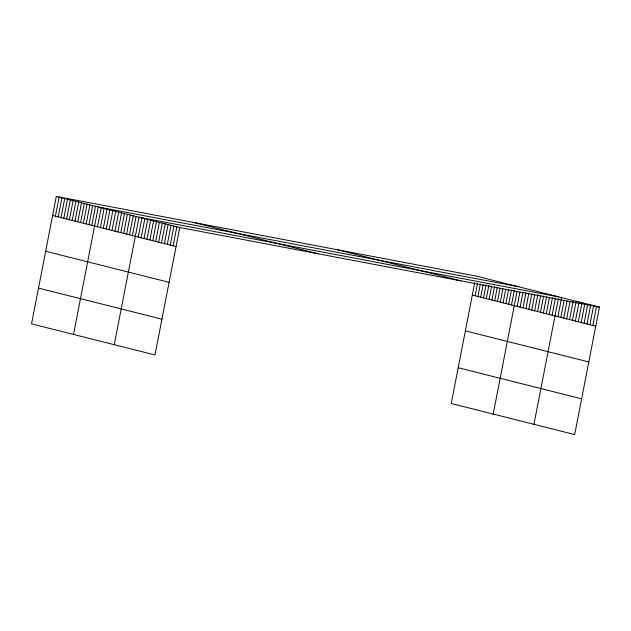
<?xml version="1.0" encoding="UTF-8"?>
<svg xmlns="http://www.w3.org/2000/svg" width="631" height="631" viewBox="0 0 631 631"><rect width="100%" height="100%" fill="white"/><g stroke="black" fill="none" stroke-linecap="round" stroke-linejoin="round"><path stroke-width="0.95" d="M56.325 196.422L31.55 323.869L154.981 354.953L179.756 227.507L56.325 196.422L476.019 276.047L599.45 307.131L574.675 434.578L451.244 403.493L474.725 282.712M55.418 216.181L59.125 197.124M58.218 216.89L61.917 197.834M61.01 217.592L64.717 198.536M63.81 218.294L67.517 199.238M66.61 219.004L70.309 199.948M69.41 219.706L73.109 200.65M72.202 220.408L75.909 201.352M75.002 221.118L78.709 202.062M77.802 221.82L81.502 202.764M80.594 222.522L84.302 203.466M83.395 223.232L87.102 204.176M86.195 223.934L89.894 204.878M88.995 224.636L92.694 205.58M91.787 225.338L95.494 206.29M73.519 334.438L98.294 206.992L517.988 286.616M97.497 226.781L101.197 207.725M100.408 227.515L104.107 208.459M103.318 228.248L107.018 209.192M106.221 228.974L109.928 209.926M109.131 229.708L112.839 210.659M112.042 230.441L115.749 211.385M114.952 231.175L118.66 212.119M117.863 231.908L121.562 212.852M120.773 232.642L124.473 213.586M123.684 233.375L127.383 214.319M126.594 234.109L130.294 215.053M129.497 234.842L133.204 215.786M132.407 235.568L136.115 216.52M114.25 344.7L139.025 217.253L558.719 296.87M138.228 237.035L141.936 217.987M141.139 237.769L144.838 218.712M144.049 238.502L147.749 219.446M146.96 239.236L150.659 220.18M149.87 239.969L153.57 220.913M152.773 240.703L156.48 221.647M155.683 241.436L159.391 222.38M158.594 242.17L162.301 223.114M161.504 242.896L165.212 223.847M164.415 243.629L168.114 224.581M167.325 244.363L171.025 225.306M170.236 245.096L173.935 226.04M173.139 245.83L176.846 226.774M475.111 295.805L477.517 283.414M477.912 296.507L480.317 284.124M480.704 297.209L483.117 284.826M483.504 297.919L486.099 284.581M486.304 298.621L488.899 285.283M489.104 299.323L491.691 285.985M491.896 300.033L494.491 286.695M494.696 300.735L497.291 287.397M497.496 301.437L500.083 288.099M500.288 302.146L502.883 288.809M503.088 302.848L505.683 289.511M505.888 303.55L508.665 289.266M508.689 304.26L511.465 289.968M511.481 304.962L514.265 290.67M493.213 414.062L517.057 291.38M517.191 306.398L519.968 292.106M520.102 307.131L522.878 292.839M523.012 307.865L525.97 292.618M525.923 308.598L528.881 293.352M528.825 309.332L531.791 294.085M531.736 310.066L534.702 294.819M534.646 310.799L537.793 294.598M537.557 311.525L540.704 295.332M540.467 312.258L543.614 296.065M543.378 312.992L546.525 296.799M546.288 313.725L549.435 297.532M549.191 314.459L552.527 297.311M552.101 315.192L555.438 298.045M533.944 424.316L558.348 298.779M557.922 316.659L561.629 297.603M560.833 317.393L564.169 300.238M563.743 318.127L567.072 300.971M566.654 318.852L569.982 301.705M569.564 319.586L573.082 301.484M572.467 320.319L576.174 301.271M575.377 321.053L579.084 301.997M578.288 321.786L581.995 302.73M581.198 322.52L584.905 303.464M584.109 323.253L587.816 304.197M587.019 323.987L590.719 304.931M589.93 324.72L593.629 305.664M592.84 325.454L596.54 306.398M179.756 227.507L599.45 307.131M337.522 249.766L460.953 280.85M194.821 222.696L318.253 253.78M472.311 295.095L595.743 326.18M52.618 215.479L176.049 246.563M465.362 330.865L588.794 361.949M45.669 251.248L169.1 282.333M458.201 367.723L581.632 398.808M38.507 288.099L161.938 319.183"/></g></svg>
